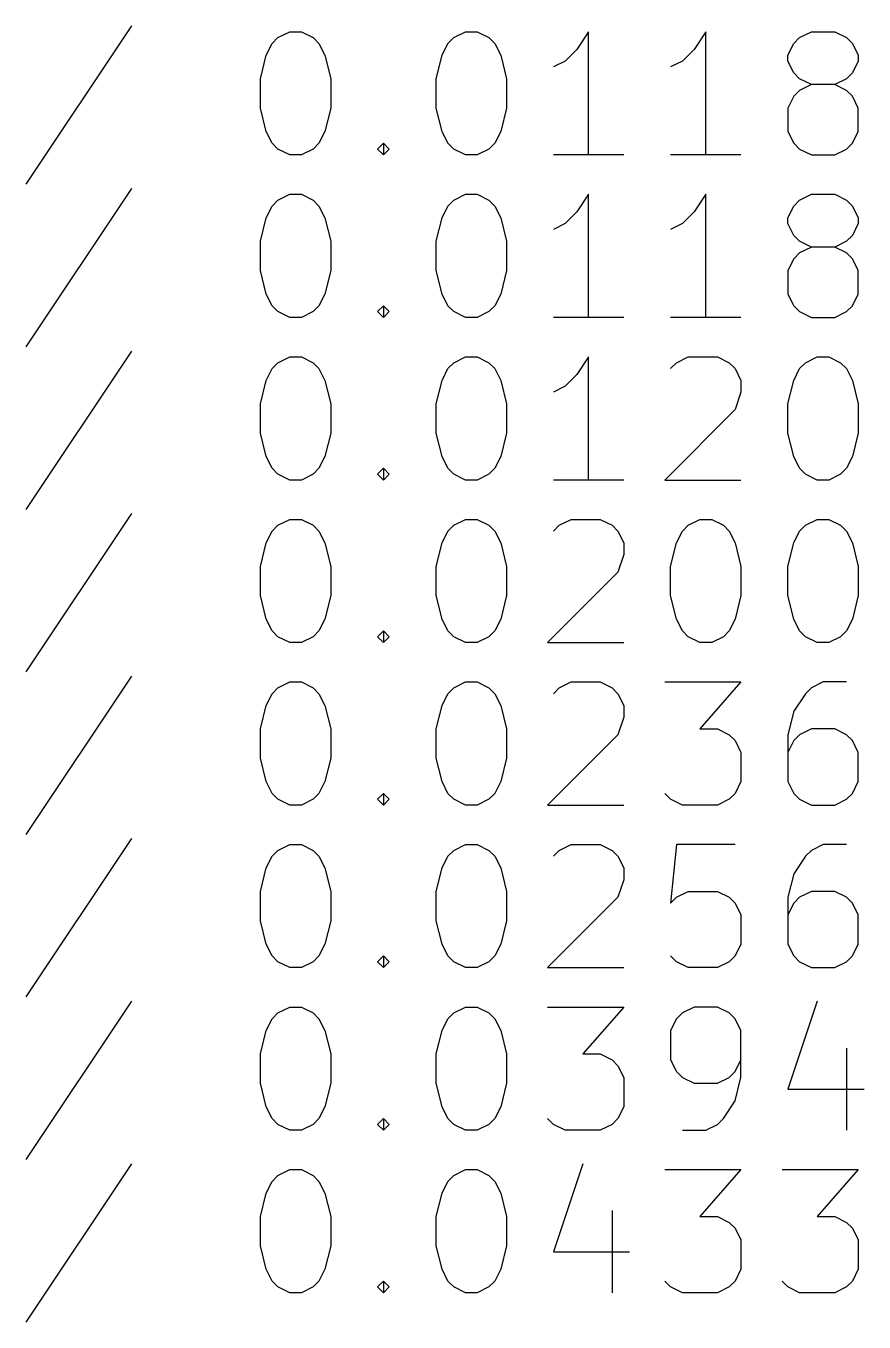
# Model space of a CAD drawing. Extents: x -30.2 to 35.4, y -56.2 to 29.
# Drawn here: x -11.35 to 2.27, y -55.87 to -34.82 of the extents above; entities that cross this region are included whole.
import ezdxf

# ---------------------------------------------------------------- set-up
doc = ezdxf.new("R2010")
doc.units = 0
doc.layers.add('BLACK', color=7, linetype='CONTINUOUS')

msp = doc.modelspace()

# ---------------------------------------------------------------- linework, layer by layer
at = {"layer": 'BLACK', "linetype": 'CONTINUOUS'}
for p, q in [((-9.63509, -34.8196), (-11.3494, -37.391)), ((-7.25413, -35.0101), (-7.06366, -34.9148)), ((-7.06366, -34.9148), (-6.87318, -34.9148)), ((-6.87318, -34.9148), (-6.6827, -35.0101)), ((-4.39699, -35.0101), (-4.20651, -34.9148)), ((-4.20651, -34.9148), (-4.01604, -34.9148)), ((-4.01604, -34.9148), (-3.82556, -35.0101)), ((-2.20652, -34.9148), (-2.39699, -35.2006)), ((-2.20652, -36.9148), (-2.20652, -34.9148)), ((-0.30175, -34.9148), (-0.49223, -35.2006)), ((-0.30175, -36.9148), (-0.30175, -34.9148)), ((1.22206, -35.0101), (1.41253, -34.9148)), ((1.41253, -34.9148), (1.79348, -34.9148)), ((1.79348, -34.9148), (1.98396, -35.0101)), ((-7.44461, -35.2958), (-7.34937, -35.1053)), ((-7.34937, -35.1053), (-7.25413, -35.0101)), ((-6.6827, -35.0101), (-6.58747, -35.1053)), ((-6.58747, -35.1053), (-6.49223, -35.2958)), ((-4.58747, -35.2958), (-4.49223, -35.1053)), ((-4.49223, -35.1053), (-4.39699, -35.0101)), ((-3.82556, -35.0101), (-3.73032, -35.1053)), ((-3.73032, -35.1053), (-3.63509, -35.2958)), ((1.03158, -35.2958), (1.12682, -35.1053)), ((1.12682, -35.1053), (1.22206, -35.0101)), ((1.98396, -35.0101), (2.0792, -35.1053)), ((2.0792, -35.1053), (2.17444, -35.2958)), ((-7.53985, -35.6767), (-7.44461, -35.2958)), ((-6.49223, -35.2958), (-6.39699, -35.6767)), ((-4.6827, -35.6767), (-4.58747, -35.2958)), ((-3.63509, -35.2958), (-3.53985, -35.6767)), ((-2.39699, -35.2006), (-2.58747, -35.391)), ((-0.49223, -35.2006), (-0.68271, -35.391)), ((1.03158, -35.391), (1.03158, -35.2958)), ((2.17444, -35.2958), (2.17444, -35.391)), ((-2.58747, -35.391), (-2.77794, -35.4863)), ((-0.68271, -35.391), (-0.87318, -35.4863)), ((1.12682, -35.5815), (1.03158, -35.391)), ((2.17444, -35.391), (2.0792, -35.5815)), ((-7.53985, -36.1529), (-7.53985, -35.6767)), ((-6.39699, -35.6767), (-6.39699, -36.1529)), ((-4.6827, -36.1529), (-4.6827, -35.6767)), ((-3.53985, -35.6767), (-3.53985, -36.1529)), ((1.22206, -35.6767), (1.12682, -35.5815)), ((1.41253, -35.772), (1.22206, -35.6767)), ((1.41253, -35.772), (1.22206, -35.8672)), ((1.79348, -35.772), (1.41253, -35.772)), ((1.98396, -35.6767), (1.79348, -35.772)), ((1.98396, -35.8672), (1.79348, -35.772)), ((2.0792, -35.5815), (1.98396, -35.6767)), ((1.12682, -35.9625), (1.03158, -36.1529)), ((1.22206, -35.8672), (1.12682, -35.9625)), ((2.0792, -35.9625), (1.98396, -35.8672)), ((2.17444, -36.1529), (2.0792, -35.9625)), ((-7.44461, -36.5339), (-7.53985, -36.1529)), ((-6.39699, -36.1529), (-6.49223, -36.5339)), ((-4.58747, -36.5339), (-4.6827, -36.1529)), ((-3.53985, -36.1529), (-3.63509, -36.5339)), ((1.03158, -36.1529), (1.03158, -36.5339)), ((2.17444, -36.5339), (2.17444, -36.1529)), ((-7.34937, -36.7244), (-7.44461, -36.5339)), ((-6.49223, -36.5339), (-6.58747, -36.7244)), ((-4.49223, -36.7244), (-4.58747, -36.5339)), ((-3.63509, -36.5339), (-3.73032, -36.7244)), ((1.03158, -36.5339), (1.12682, -36.7244)), ((2.0792, -36.7244), (2.17444, -36.5339)), ((-7.25413, -36.8196), (-7.34937, -36.7244)), ((-7.06366, -36.9148), (-7.25413, -36.8196)), ((-6.6827, -36.8196), (-6.87318, -36.9148)), ((-6.58747, -36.7244), (-6.6827, -36.8196)), ((-5.63509, -36.8196), (-5.53985, -36.7244)), ((-5.53985, -36.9148), (-5.63509, -36.8196)), ((-5.53985, -36.7244), (-5.44461, -36.8196)), ((-5.53985, -36.7244), (-5.53985, -36.9148)), ((-5.44461, -36.8196), (-5.53985, -36.9148)), ((-4.39699, -36.8196), (-4.49223, -36.7244)), ((-4.20651, -36.9148), (-4.39699, -36.8196)), ((-3.82556, -36.8196), (-4.01604, -36.9148)), ((-3.73032, -36.7244), (-3.82556, -36.8196)), ((1.12682, -36.7244), (1.22206, -36.8196)), ((1.22206, -36.8196), (1.41253, -36.9148)), ((1.79348, -36.9148), (1.98396, -36.8196)), ((1.98396, -36.8196), (2.0792, -36.7244)), ((-6.87318, -36.9148), (-7.06366, -36.9148)), ((-4.01604, -36.9148), (-4.20651, -36.9148)), ((-1.63509, -36.9148), (-2.77794, -36.9148)), ((0.26967, -36.9148), (-0.87318, -36.9148)), ((1.41253, -36.9148), (1.79348, -36.9148)), ((-9.63509, -37.4596), (-11.3494, -40.031)), ((-7.34937, -37.7453), (-7.25413, -37.6501)), ((-7.25413, -37.6501), (-7.06366, -37.5548)), ((-7.06366, -37.5548), (-6.87318, -37.5548)), ((-6.87318, -37.5548), (-6.6827, -37.6501)), ((-6.6827, -37.6501), (-6.58747, -37.7453)), ((-4.49223, -37.7453), (-4.39699, -37.6501)), ((-4.39699, -37.6501), (-4.20651, -37.5548)), ((-4.20651, -37.5548), (-4.01604, -37.5548)), ((-4.01604, -37.5548), (-3.82556, -37.6501)), ((-3.82556, -37.6501), (-3.73032, -37.7453)), ((-2.20652, -37.5548), (-2.39699, -37.8406)), ((-2.20652, -39.5548), (-2.20652, -37.5548)), ((-0.30175, -37.5548), (-0.49223, -37.8406)), ((-0.30175, -39.5548), (-0.30175, -37.5548)), ((1.12682, -37.7453), (1.22206, -37.6501)), ((1.22206, -37.6501), (1.41253, -37.5548)), ((1.41253, -37.5548), (1.79348, -37.5548)), ((1.79348, -37.5548), (1.98396, -37.6501)), ((1.98396, -37.6501), (2.0792, -37.7453)), ((-7.44461, -37.9358), (-7.34937, -37.7453)), ((-6.58747, -37.7453), (-6.49223, -37.9358)), ((-4.58747, -37.9358), (-4.49223, -37.7453)), ((-3.73032, -37.7453), (-3.63509, -37.9358)), ((-2.39699, -37.8406), (-2.58747, -38.031)), ((-0.49223, -37.8406), (-0.68271, -38.031)), ((1.03158, -37.9358), (1.12682, -37.7453)), ((2.0792, -37.7453), (2.17444, -37.9358)), ((-7.53985, -38.3167), (-7.44461, -37.9358)), ((-6.49223, -37.9358), (-6.39699, -38.3167)), ((-4.6827, -38.3167), (-4.58747, -37.9358)), ((-3.63509, -37.9358), (-3.53985, -38.3167)), ((-2.58747, -38.031), (-2.77794, -38.1263)), ((-0.68271, -38.031), (-0.87318, -38.1263)), ((1.03158, -38.031), (1.03158, -37.9358)), ((1.12682, -38.2215), (1.03158, -38.031)), ((2.17444, -38.031), (2.0792, -38.2215)), ((2.17444, -37.9358), (2.17444, -38.031)), ((1.22206, -38.3167), (1.12682, -38.2215)), ((2.0792, -38.2215), (1.98396, -38.3167)), ((-7.53985, -38.7929), (-7.53985, -38.3167)), ((-6.39699, -38.3167), (-6.39699, -38.7929)), ((-4.6827, -38.7929), (-4.6827, -38.3167)), ((-3.53985, -38.3167), (-3.53985, -38.7929)), ((1.22206, -38.5072), (1.12682, -38.6025)), ((1.41253, -38.412), (1.22206, -38.3167)), ((1.41253, -38.412), (1.22206, -38.5072)), ((1.79348, -38.412), (1.41253, -38.412)), ((1.98396, -38.3167), (1.79348, -38.412)), ((1.98396, -38.5072), (1.79348, -38.412)), ((2.0792, -38.6025), (1.98396, -38.5072)), ((1.12682, -38.6025), (1.03158, -38.7929)), ((2.17444, -38.7929), (2.0792, -38.6025)), ((-7.44461, -39.1739), (-7.53985, -38.7929)), ((-6.39699, -38.7929), (-6.49223, -39.1739)), ((-4.58747, -39.1739), (-4.6827, -38.7929)), ((-3.53985, -38.7929), (-3.63509, -39.1739)), ((1.03158, -38.7929), (1.03158, -39.1739)), ((2.17444, -39.1739), (2.17444, -38.7929)), ((-7.34937, -39.3644), (-7.44461, -39.1739)), ((-7.25413, -39.4596), (-7.34937, -39.3644)), ((-6.58747, -39.3644), (-6.6827, -39.4596)), ((-6.49223, -39.1739), (-6.58747, -39.3644)), ((-5.63509, -39.4596), (-5.53985, -39.3644)), ((-5.53985, -39.3644), (-5.44461, -39.4596)), ((-5.53985, -39.3644), (-5.53985, -39.5548)), ((-4.49223, -39.3644), (-4.58747, -39.1739)), ((-4.39699, -39.4596), (-4.49223, -39.3644)), ((-3.73032, -39.3644), (-3.82556, -39.4596)), ((-3.63509, -39.1739), (-3.73032, -39.3644)), ((1.03158, -39.1739), (1.12682, -39.3644)), ((1.12682, -39.3644), (1.22206, -39.4596)), ((1.98396, -39.4596), (2.0792, -39.3644)), ((2.0792, -39.3644), (2.17444, -39.1739)), ((-7.06366, -39.5548), (-7.25413, -39.4596)), ((-6.87318, -39.5548), (-7.06366, -39.5548)), ((-6.6827, -39.4596), (-6.87318, -39.5548)), ((-5.53985, -39.5548), (-5.63509, -39.4596)), ((-5.44461, -39.4596), (-5.53985, -39.5548)), ((-4.20651, -39.5548), (-4.39699, -39.4596)), ((-4.01604, -39.5548), (-4.20651, -39.5548)), ((-3.82556, -39.4596), (-4.01604, -39.5548)), ((-1.63509, -39.5548), (-2.77794, -39.5548)), ((0.26967, -39.5548), (-0.87318, -39.5548)), ((1.22206, -39.4596), (1.41253, -39.5548)), ((1.41253, -39.5548), (1.79348, -39.5548)), ((1.79348, -39.5548), (1.98396, -39.4596)), ((-9.63509, -40.0996), (-11.3494, -42.671)), ((-7.25413, -40.2901), (-7.06366, -40.1948)), ((-7.06366, -40.1948), (-6.87318, -40.1948)), ((-6.87318, -40.1948), (-6.6827, -40.2901)), ((-4.39699, -40.2901), (-4.20651, -40.1948)), ((-4.20651, -40.1948), (-4.01604, -40.1948)), ((-4.01604, -40.1948), (-3.82556, -40.2901)), ((-2.20652, -40.1948), (-2.39699, -40.4806)), ((-2.20652, -42.1948), (-2.20652, -40.1948)), ((-0.77794, -40.2901), (-0.58747, -40.1948)), ((-0.58747, -40.1948), (-0.11128, -40.1948)), ((-0.11128, -40.1948), (0.0792, -40.2901)), ((1.31729, -40.2901), (1.50777, -40.1948)), ((1.50777, -40.1948), (1.69825, -40.1948)), ((1.69825, -40.1948), (1.88872, -40.2901)), ((-7.44461, -40.5758), (-7.34937, -40.3853)), ((-7.34937, -40.3853), (-7.25413, -40.2901)), ((-6.6827, -40.2901), (-6.58747, -40.3853)), ((-6.58747, -40.3853), (-6.49223, -40.5758)), ((-4.58747, -40.5758), (-4.49223, -40.3853)), ((-4.49223, -40.3853), (-4.39699, -40.2901)), ((-3.82556, -40.2901), (-3.73032, -40.3853)), ((-3.73032, -40.3853), (-3.63509, -40.5758)), ((-0.87318, -40.3853), (-0.77794, -40.2901)), ((0.0792, -40.2901), (0.17444, -40.3853)), ((0.17444, -40.3853), (0.26967, -40.5758)), ((1.12682, -40.5758), (1.22206, -40.3853)), ((1.22206, -40.3853), (1.31729, -40.2901)), ((1.88872, -40.2901), (1.98396, -40.3853)), ((1.98396, -40.3853), (2.0792, -40.5758)), ((-7.53985, -40.9567), (-7.44461, -40.5758)), ((-6.49223, -40.5758), (-6.39699, -40.9567)), ((-4.6827, -40.9567), (-4.58747, -40.5758)), ((-3.63509, -40.5758), (-3.53985, -40.9567)), ((-2.39699, -40.4806), (-2.58747, -40.671)), ((0.26967, -40.5758), (0.26967, -40.7663)), ((1.03158, -40.9567), (1.12682, -40.5758)), ((2.0792, -40.5758), (2.17444, -40.9567)), ((-2.58747, -40.671), (-2.77794, -40.7663)), ((0.26967, -40.7663), (0.17444, -41.052)), ((-7.53985, -41.4329), (-7.53985, -40.9567)), ((-6.39699, -40.9567), (-6.39699, -41.4329)), ((-4.6827, -41.4329), (-4.6827, -40.9567)), ((-3.53985, -40.9567), (-3.53985, -41.4329)), ((1.03158, -41.4329), (1.03158, -40.9567)), ((2.17444, -40.9567), (2.17444, -41.4329)), ((0.17444, -41.052), (-0.96842, -42.1948)), ((-7.44461, -41.8139), (-7.53985, -41.4329)), ((-6.39699, -41.4329), (-6.49223, -41.8139)), ((-4.58747, -41.8139), (-4.6827, -41.4329)), ((-3.53985, -41.4329), (-3.63509, -41.8139)), ((1.12682, -41.8139), (1.03158, -41.4329)), ((2.17444, -41.4329), (2.0792, -41.8139)), ((-7.34937, -42.0044), (-7.44461, -41.8139)), ((-6.49223, -41.8139), (-6.58747, -42.0044)), ((-4.49223, -42.0044), (-4.58747, -41.8139)), ((-3.63509, -41.8139), (-3.73032, -42.0044)), ((1.22206, -42.0044), (1.12682, -41.8139)), ((2.0792, -41.8139), (1.98396, -42.0044)), ((-7.25413, -42.0996), (-7.34937, -42.0044)), ((-7.06366, -42.1948), (-7.25413, -42.0996)), ((-6.6827, -42.0996), (-6.87318, -42.1948)), ((-6.58747, -42.0044), (-6.6827, -42.0996)), ((-5.63509, -42.0996), (-5.53985, -42.0044)), ((-5.53985, -42.1948), (-5.63509, -42.0996)), ((-5.53985, -42.0044), (-5.44461, -42.0996)), ((-5.53985, -42.0044), (-5.53985, -42.1948)), ((-5.44461, -42.0996), (-5.53985, -42.1948)), ((-4.39699, -42.0996), (-4.49223, -42.0044)), ((-4.20651, -42.1948), (-4.39699, -42.0996)), ((-3.82556, -42.0996), (-4.01604, -42.1948)), ((-3.73032, -42.0044), (-3.82556, -42.0996)), ((1.31729, -42.0996), (1.22206, -42.0044)), ((1.50777, -42.1948), (1.31729, -42.0996)), ((1.88872, -42.0996), (1.69825, -42.1948)), ((1.98396, -42.0044), (1.88872, -42.0996)), ((-6.87318, -42.1948), (-7.06366, -42.1948)), ((-4.01604, -42.1948), (-4.20651, -42.1948)), ((-1.63509, -42.1948), (-2.77794, -42.1948)), ((-0.96842, -42.1948), (0.26967, -42.1948)), ((1.69825, -42.1948), (1.50777, -42.1948)), ((-9.63509, -42.7396), (-11.3494, -45.311)), ((-7.34937, -43.0253), (-7.25413, -42.9301)), ((-7.25413, -42.9301), (-7.06366, -42.8348)), ((-7.06366, -42.8348), (-6.87318, -42.8348)), ((-6.87318, -42.8348), (-6.6827, -42.9301)), ((-6.6827, -42.9301), (-6.58747, -43.0253)), ((-4.49223, -43.0253), (-4.39699, -42.9301)), ((-4.39699, -42.9301), (-4.20651, -42.8348)), ((-4.20651, -42.8348), (-4.01604, -42.8348)), ((-4.01604, -42.8348), (-3.82556, -42.9301)), ((-3.82556, -42.9301), (-3.73032, -43.0253)), ((-2.77794, -43.0253), (-2.6827, -42.9301)), ((-2.6827, -42.9301), (-2.49223, -42.8348)), ((-2.49223, -42.8348), (-2.01604, -42.8348)), ((-2.01604, -42.8348), (-1.82556, -42.9301)), ((-1.82556, -42.9301), (-1.73032, -43.0253)), ((-0.68271, -43.0253), (-0.58747, -42.9301)), ((-0.58747, -42.9301), (-0.39699, -42.8348)), ((-0.39699, -42.8348), (-0.20651, -42.8348)), ((-0.20651, -42.8348), (-0.01604, -42.9301)), ((-0.01604, -42.9301), (0.0792, -43.0253)), ((1.22206, -43.0253), (1.31729, -42.9301)), ((1.31729, -42.9301), (1.50777, -42.8348)), ((1.50777, -42.8348), (1.69825, -42.8348)), ((1.69825, -42.8348), (1.88872, -42.9301)), ((1.88872, -42.9301), (1.98396, -43.0253)), ((-7.44461, -43.2158), (-7.34937, -43.0253)), ((-6.58747, -43.0253), (-6.49223, -43.2158)), ((-4.58747, -43.2158), (-4.49223, -43.0253)), ((-3.73032, -43.0253), (-3.63509, -43.2158)), ((-1.73032, -43.0253), (-1.63509, -43.2158)), ((-0.77794, -43.2158), (-0.68271, -43.0253)), ((0.0792, -43.0253), (0.17444, -43.2158)), ((1.12682, -43.2158), (1.22206, -43.0253)), ((1.98396, -43.0253), (2.0792, -43.2158)), ((-7.53985, -43.5967), (-7.44461, -43.2158)), ((-6.49223, -43.2158), (-6.39699, -43.5967)), ((-4.6827, -43.5967), (-4.58747, -43.2158)), ((-3.63509, -43.2158), (-3.53985, -43.5967)), ((-1.63509, -43.2158), (-1.63509, -43.4063)), ((-0.87318, -43.5967), (-0.77794, -43.2158)), ((0.17444, -43.2158), (0.26967, -43.5967)), ((1.03158, -43.5967), (1.12682, -43.2158)), ((2.0792, -43.2158), (2.17444, -43.5967)), ((-1.63509, -43.4063), (-1.73032, -43.692)), ((-7.53985, -44.0729), (-7.53985, -43.5967)), ((-6.39699, -43.5967), (-6.39699, -44.0729)), ((-4.6827, -44.0729), (-4.6827, -43.5967)), ((-3.53985, -43.5967), (-3.53985, -44.0729)), ((-1.73032, -43.692), (-2.87318, -44.8348)), ((-0.87318, -44.0729), (-0.87318, -43.5967)), ((0.26967, -43.5967), (0.26967, -44.0729)), ((1.03158, -44.0729), (1.03158, -43.5967)), ((2.17444, -43.5967), (2.17444, -44.0729)), ((-7.44461, -44.4539), (-7.53985, -44.0729)), ((-6.39699, -44.0729), (-6.49223, -44.4539)), ((-4.58747, -44.4539), (-4.6827, -44.0729)), ((-3.53985, -44.0729), (-3.63509, -44.4539)), ((-0.77794, -44.4539), (-0.87318, -44.0729)), ((0.26967, -44.0729), (0.17444, -44.4539)), ((1.12682, -44.4539), (1.03158, -44.0729)), ((2.17444, -44.0729), (2.0792, -44.4539)), ((-7.34937, -44.6444), (-7.44461, -44.4539)), ((-6.49223, -44.4539), (-6.58747, -44.6444)), ((-4.49223, -44.6444), (-4.58747, -44.4539)), ((-3.63509, -44.4539), (-3.73032, -44.6444)), ((-0.68271, -44.6444), (-0.77794, -44.4539)), ((0.17444, -44.4539), (0.0792, -44.6444)), ((1.22206, -44.6444), (1.12682, -44.4539)), ((2.0792, -44.4539), (1.98396, -44.6444)), ((-7.25413, -44.7396), (-7.34937, -44.6444)), ((-7.06366, -44.8348), (-7.25413, -44.7396)), ((-6.87318, -44.8348), (-7.06366, -44.8348)), ((-6.6827, -44.7396), (-6.87318, -44.8348)), ((-6.58747, -44.6444), (-6.6827, -44.7396)), ((-5.63509, -44.7396), (-5.53985, -44.6444)), ((-5.53985, -44.8348), (-5.63509, -44.7396)), ((-5.53985, -44.6444), (-5.44461, -44.7396)), ((-5.53985, -44.6444), (-5.53985, -44.8348)), ((-5.44461, -44.7396), (-5.53985, -44.8348)), ((-4.39699, -44.7396), (-4.49223, -44.6444)), ((-4.20651, -44.8348), (-4.39699, -44.7396)), ((-4.01604, -44.8348), (-4.20651, -44.8348)), ((-3.82556, -44.7396), (-4.01604, -44.8348)), ((-3.73032, -44.6444), (-3.82556, -44.7396)), ((-2.87318, -44.8348), (-1.63509, -44.8348)), ((-0.58747, -44.7396), (-0.68271, -44.6444)), ((-0.39699, -44.8348), (-0.58747, -44.7396)), ((-0.20651, -44.8348), (-0.39699, -44.8348)), ((-0.01604, -44.7396), (-0.20651, -44.8348)), ((0.0792, -44.6444), (-0.01604, -44.7396)), ((1.31729, -44.7396), (1.22206, -44.6444)), ((1.50777, -44.8348), (1.31729, -44.7396)), ((1.69825, -44.8348), (1.50777, -44.8348)), ((1.88872, -44.7396), (1.69825, -44.8348)), ((1.98396, -44.6444), (1.88872, -44.7396)), ((-9.63509, -45.3796), (-11.3494, -47.951)), ((-7.44461, -45.8558), (-7.34937, -45.6653)), ((-7.34937, -45.6653), (-7.25413, -45.5701)), ((-7.25413, -45.5701), (-7.06366, -45.4748)), ((-7.06366, -45.4748), (-6.87318, -45.4748)), ((-6.87318, -45.4748), (-6.6827, -45.5701)), ((-6.6827, -45.5701), (-6.58747, -45.6653)), ((-6.58747, -45.6653), (-6.49223, -45.8558)), ((-4.58747, -45.8558), (-4.49223, -45.6653)), ((-4.49223, -45.6653), (-4.39699, -45.5701)), ((-4.39699, -45.5701), (-4.20651, -45.4748)), ((-4.20651, -45.4748), (-4.01604, -45.4748)), ((-4.01604, -45.4748), (-3.82556, -45.5701)), ((-3.82556, -45.5701), (-3.73032, -45.6653)), ((-3.73032, -45.6653), (-3.63509, -45.8558)), ((-2.77794, -45.6653), (-2.6827, -45.5701)), ((-2.6827, -45.5701), (-2.49223, -45.4748)), ((-2.49223, -45.4748), (-2.01604, -45.4748)), ((-2.01604, -45.4748), (-1.82556, -45.5701)), ((-1.82556, -45.5701), (-1.73032, -45.6653)), ((-1.73032, -45.6653), (-1.63509, -45.8558)), ((-0.96842, -45.4748), (0.26967, -45.4748)), ((0.26967, -45.4748), (-0.39699, -46.2367)), ((1.31729, -45.6653), (1.12682, -45.951)), ((1.41253, -45.5701), (1.31729, -45.6653)), ((1.60301, -45.4748), (1.41253, -45.5701)), ((1.98396, -45.4748), (1.60301, -45.4748)), ((-7.53985, -46.2367), (-7.44461, -45.8558)), ((-6.49223, -45.8558), (-6.39699, -46.2367)), ((-4.6827, -46.2367), (-4.58747, -45.8558)), ((-3.63509, -45.8558), (-3.53985, -46.2367)), ((-1.63509, -45.8558), (-1.63509, -46.0463)), ((-1.63509, -46.0463), (-1.73032, -46.332)), ((1.12682, -45.951), (1.03158, -46.332)), ((-7.53985, -46.7129), (-7.53985, -46.2367)), ((-6.39699, -46.2367), (-6.39699, -46.7129)), ((-4.6827, -46.7129), (-4.6827, -46.2367)), ((-3.53985, -46.2367), (-3.53985, -46.7129)), ((-0.39699, -46.2367), (-0.11128, -46.2367)), ((-0.11128, -46.2367), (0.0792, -46.332)), ((1.41253, -46.2367), (1.22206, -46.332)), ((1.79348, -46.2367), (1.41253, -46.2367)), ((1.98396, -46.332), (1.79348, -46.2367)), ((-1.73032, -46.332), (-2.87318, -47.4748)), ((0.0792, -46.332), (0.17444, -46.4272)), ((0.17444, -46.4272), (0.26967, -46.6177)), ((1.03158, -46.332), (1.03158, -47.0939)), ((1.12682, -46.4272), (1.03158, -46.6177)), ((1.22206, -46.332), (1.12682, -46.4272)), ((2.0792, -46.4272), (1.98396, -46.332)), ((2.17444, -46.6177), (2.0792, -46.4272)), ((-7.44461, -47.0939), (-7.53985, -46.7129)), ((-6.39699, -46.7129), (-6.49223, -47.0939)), ((-4.58747, -47.0939), (-4.6827, -46.7129)), ((-3.53985, -46.7129), (-3.63509, -47.0939)), ((0.26967, -46.6177), (0.26967, -47.0939)), ((2.17444, -47.0939), (2.17444, -46.6177)), ((-7.34937, -47.2844), (-7.44461, -47.0939)), ((-6.49223, -47.0939), (-6.58747, -47.2844)), ((-4.49223, -47.2844), (-4.58747, -47.0939)), ((-3.63509, -47.0939), (-3.73032, -47.2844)), ((0.26967, -47.0939), (0.17444, -47.2844)), ((1.03158, -47.0939), (1.12682, -47.2844)), ((2.0792, -47.2844), (2.17444, -47.0939)), ((-7.25413, -47.3796), (-7.34937, -47.2844)), ((-6.58747, -47.2844), (-6.6827, -47.3796)), ((-5.63509, -47.3796), (-5.53985, -47.2844)), ((-5.53985, -47.2844), (-5.44461, -47.3796)), ((-5.53985, -47.2844), (-5.53985, -47.4748)), ((-4.39699, -47.3796), (-4.49223, -47.2844)), ((-3.73032, -47.2844), (-3.82556, -47.3796)), ((-0.87318, -47.3796), (-0.96842, -47.2844)), ((0.17444, -47.2844), (0.0792, -47.3796)), ((1.12682, -47.2844), (1.22206, -47.3796)), ((1.98396, -47.3796), (2.0792, -47.2844)), ((-7.06366, -47.4748), (-7.25413, -47.3796)), ((-6.87318, -47.4748), (-7.06366, -47.4748)), ((-6.6827, -47.3796), (-6.87318, -47.4748)), ((-5.53985, -47.4748), (-5.63509, -47.3796)), ((-5.44461, -47.3796), (-5.53985, -47.4748)), ((-4.20651, -47.4748), (-4.39699, -47.3796)), ((-4.01604, -47.4748), (-4.20651, -47.4748)), ((-3.82556, -47.3796), (-4.01604, -47.4748)), ((-2.87318, -47.4748), (-1.63509, -47.4748)), ((-0.68271, -47.4748), (-0.87318, -47.3796)), ((-0.11128, -47.4748), (-0.68271, -47.4748)), ((0.0792, -47.3796), (-0.11128, -47.4748)), ((1.22206, -47.3796), (1.41253, -47.4748)), ((1.41253, -47.4748), (1.79348, -47.4748)), ((1.79348, -47.4748), (1.98396, -47.3796)), ((-9.63509, -48.0196), (-11.3494, -50.591)), ((-7.25413, -48.2101), (-7.06366, -48.1148)), ((-7.06366, -48.1148), (-6.87318, -48.1148)), ((-6.87318, -48.1148), (-6.6827, -48.2101)), ((-4.39699, -48.2101), (-4.20651, -48.1148)), ((-4.20651, -48.1148), (-4.01604, -48.1148)), ((-4.01604, -48.1148), (-3.82556, -48.2101)), ((-2.6827, -48.2101), (-2.49223, -48.1148)), ((-2.49223, -48.1148), (-2.01604, -48.1148)), ((-2.01604, -48.1148), (-1.82556, -48.2101)), ((-0.77794, -48.1148), (-0.87318, -49.0672)), ((0.17444, -48.1148), (-0.77794, -48.1148)), ((1.60301, -48.1148), (1.41253, -48.2101)), ((1.98396, -48.1148), (1.60301, -48.1148)), ((-7.44461, -48.4958), (-7.34937, -48.3053)), ((-7.34937, -48.3053), (-7.25413, -48.2101)), ((-6.6827, -48.2101), (-6.58747, -48.3053)), ((-6.58747, -48.3053), (-6.49223, -48.4958)), ((-4.58747, -48.4958), (-4.49223, -48.3053)), ((-4.49223, -48.3053), (-4.39699, -48.2101)), ((-3.82556, -48.2101), (-3.73032, -48.3053)), ((-3.73032, -48.3053), (-3.63509, -48.4958)), ((-2.77794, -48.3053), (-2.6827, -48.2101)), ((-1.82556, -48.2101), (-1.73032, -48.3053)), ((-1.73032, -48.3053), (-1.63509, -48.4958)), ((1.31729, -48.3053), (1.12682, -48.591)), ((1.41253, -48.2101), (1.31729, -48.3053)), ((-7.53985, -48.8767), (-7.44461, -48.4958)), ((-6.49223, -48.4958), (-6.39699, -48.8767)), ((-4.6827, -48.8767), (-4.58747, -48.4958)), ((-3.63509, -48.4958), (-3.53985, -48.8767)), ((-1.63509, -48.4958), (-1.63509, -48.6863)), ((1.12682, -48.591), (1.03158, -48.972)), ((-1.63509, -48.6863), (-1.73032, -48.972)), ((-7.53985, -49.3529), (-7.53985, -48.8767)), ((-6.39699, -48.8767), (-6.39699, -49.3529)), ((-4.6827, -49.3529), (-4.6827, -48.8767)), ((-3.53985, -48.8767), (-3.53985, -49.3529)), ((-1.73032, -48.972), (-2.87318, -50.1148)), ((-0.87318, -49.0672), (-0.77794, -48.972)), ((-0.77794, -48.972), (-0.58747, -48.8767)), ((-0.58747, -48.8767), (-0.11128, -48.8767)), ((-0.11128, -48.8767), (0.0792, -48.972)), ((0.0792, -48.972), (0.17444, -49.0672)), ((1.03158, -48.972), (1.03158, -49.7339)), ((1.22206, -48.972), (1.12682, -49.0672)), ((1.41253, -48.8767), (1.22206, -48.972)), ((1.79348, -48.8767), (1.41253, -48.8767)), ((1.98396, -48.972), (1.79348, -48.8767)), ((2.0792, -49.0672), (1.98396, -48.972)), ((0.17444, -49.0672), (0.26967, -49.2577)), ((0.26967, -49.2577), (0.26967, -49.7339)), ((1.12682, -49.0672), (1.03158, -49.2577)), ((2.17444, -49.2577), (2.0792, -49.0672)), ((2.17444, -49.7339), (2.17444, -49.2577)), ((-7.44461, -49.7339), (-7.53985, -49.3529)), ((-6.39699, -49.3529), (-6.49223, -49.7339)), ((-4.58747, -49.7339), (-4.6827, -49.3529)), ((-3.53985, -49.3529), (-3.63509, -49.7339)), ((-7.34937, -49.9244), (-7.44461, -49.7339)), ((-6.49223, -49.7339), (-6.58747, -49.9244)), ((-4.49223, -49.9244), (-4.58747, -49.7339)), ((-3.63509, -49.7339), (-3.73032, -49.9244)), ((0.26967, -49.7339), (0.17444, -49.9244)), ((1.03158, -49.7339), (1.12682, -49.9244)), ((2.0792, -49.9244), (2.17444, -49.7339)), ((-7.25413, -50.0196), (-7.34937, -49.9244)), ((-7.06366, -50.1148), (-7.25413, -50.0196)), ((-6.6827, -50.0196), (-6.87318, -50.1148)), ((-6.58747, -49.9244), (-6.6827, -50.0196)), ((-5.63509, -50.0196), (-5.53985, -49.9244)), ((-5.53985, -50.1148), (-5.63509, -50.0196)), ((-5.53985, -49.9244), (-5.44461, -50.0196)), ((-5.53985, -49.9244), (-5.53985, -50.1148)), ((-5.44461, -50.0196), (-5.53985, -50.1148)), ((-4.39699, -50.0196), (-4.49223, -49.9244)), ((-4.20651, -50.1148), (-4.39699, -50.0196)), ((-3.82556, -50.0196), (-4.01604, -50.1148)), ((-3.73032, -49.9244), (-3.82556, -50.0196)), ((-0.77794, -50.0196), (-0.87318, -49.9244)), ((-0.58747, -50.1148), (-0.77794, -50.0196)), ((0.0792, -50.0196), (-0.11128, -50.1148)), ((0.17444, -49.9244), (0.0792, -50.0196)), ((1.12682, -49.9244), (1.22206, -50.0196)), ((1.22206, -50.0196), (1.41253, -50.1148)), ((1.79348, -50.1148), (1.98396, -50.0196)), ((1.98396, -50.0196), (2.0792, -49.9244)), ((-6.87318, -50.1148), (-7.06366, -50.1148)), ((-4.01604, -50.1148), (-4.20651, -50.1148)), ((-2.87318, -50.1148), (-1.63509, -50.1148)), ((-0.11128, -50.1148), (-0.58747, -50.1148)), ((1.41253, -50.1148), (1.79348, -50.1148)), ((-9.63509, -50.6596), (-11.3494, -53.231)), ((1.50777, -50.6596), (1.03158, -52.0882)), ((-7.34937, -50.9453), (-7.25413, -50.8501)), ((-7.25413, -50.8501), (-7.06366, -50.7548)), ((-7.06366, -50.7548), (-6.87318, -50.7548)), ((-6.87318, -50.7548), (-6.6827, -50.8501)), ((-6.6827, -50.8501), (-6.58747, -50.9453)), ((-4.49223, -50.9453), (-4.39699, -50.8501)), ((-4.39699, -50.8501), (-4.20651, -50.7548)), ((-4.20651, -50.7548), (-4.01604, -50.7548)), ((-4.01604, -50.7548), (-3.82556, -50.8501)), ((-3.82556, -50.8501), (-3.73032, -50.9453)), ((-2.87318, -50.7548), (-1.63509, -50.7548)), ((-1.63509, -50.7548), (-2.30175, -51.5167)), ((-0.68271, -50.8501), (-0.77794, -50.9453)), ((-0.49223, -50.7548), (-0.68271, -50.8501)), ((-0.11128, -50.7548), (-0.49223, -50.7548)), ((0.0792, -50.8501), (-0.11128, -50.7548)), ((0.17444, -50.9453), (0.0792, -50.8501)), ((-7.53985, -51.5167), (-7.44461, -51.1358)), ((-7.44461, -51.1358), (-7.34937, -50.9453)), ((-6.58747, -50.9453), (-6.49223, -51.1358)), ((-6.49223, -51.1358), (-6.39699, -51.5167)), ((-4.6827, -51.5167), (-4.58747, -51.1358)), ((-4.58747, -51.1358), (-4.49223, -50.9453)), ((-3.73032, -50.9453), (-3.63509, -51.1358)), ((-3.63509, -51.1358), (-3.53985, -51.5167)), ((-0.77794, -50.9453), (-0.87318, -51.1358)), ((-0.87318, -51.1358), (-0.87318, -51.612)), ((0.26967, -51.1358), (0.17444, -50.9453)), ((0.26967, -51.8977), (0.26967, -51.1358)), ((-7.53985, -51.9929), (-7.53985, -51.5167)), ((-6.39699, -51.5167), (-6.39699, -51.9929)), ((-4.6827, -51.9929), (-4.6827, -51.5167)), ((-3.53985, -51.5167), (-3.53985, -51.9929)), ((-2.30175, -51.5167), (-2.01604, -51.5167)), ((-2.01604, -51.5167), (-1.82556, -51.612)), ((1.98396, -51.4215), (1.98396, -52.7548)), ((-1.82556, -51.612), (-1.73032, -51.7072)), ((-1.73032, -51.7072), (-1.63509, -51.8977)), ((-0.87318, -51.612), (-0.77794, -51.8025)), ((0.17444, -51.8025), (0.26967, -51.612)), ((-7.44461, -52.3739), (-7.53985, -51.9929)), ((-6.39699, -51.9929), (-6.49223, -52.3739)), ((-4.58747, -52.3739), (-4.6827, -51.9929)), ((-3.53985, -51.9929), (-3.63509, -52.3739)), ((-1.63509, -51.8977), (-1.63509, -52.3739)), ((-0.77794, -51.8025), (-0.68271, -51.8977)), ((-0.68271, -51.8977), (-0.49223, -51.9929)), ((-0.49223, -51.9929), (-0.11128, -51.9929)), ((-0.11128, -51.9929), (0.0792, -51.8977)), ((0.0792, -51.8977), (0.17444, -51.8025)), ((0.17444, -52.2786), (0.26967, -51.8977)), ((1.03158, -52.0882), (2.26967, -52.0882)), ((-7.34937, -52.5644), (-7.44461, -52.3739)), ((-6.49223, -52.3739), (-6.58747, -52.5644)), ((-4.49223, -52.5644), (-4.58747, -52.3739)), ((-3.63509, -52.3739), (-3.73032, -52.5644)), ((-1.63509, -52.3739), (-1.73032, -52.5644)), ((-0.01604, -52.5644), (0.17444, -52.2786)), ((-7.25413, -52.6596), (-7.34937, -52.5644)), ((-6.58747, -52.5644), (-6.6827, -52.6596)), ((-5.63509, -52.6596), (-5.53985, -52.5644)), ((-5.53985, -52.5644), (-5.44461, -52.6596)), ((-5.53985, -52.5644), (-5.53985, -52.7548)), ((-4.39699, -52.6596), (-4.49223, -52.5644)), ((-3.73032, -52.5644), (-3.82556, -52.6596)), ((-2.77794, -52.6596), (-2.87318, -52.5644)), ((-1.73032, -52.5644), (-1.82556, -52.6596)), ((-0.11128, -52.6596), (-0.01604, -52.5644)), ((-7.06366, -52.7548), (-7.25413, -52.6596)), ((-6.87318, -52.7548), (-7.06366, -52.7548)), ((-6.6827, -52.6596), (-6.87318, -52.7548)), ((-5.53985, -52.7548), (-5.63509, -52.6596)), ((-5.44461, -52.6596), (-5.53985, -52.7548)), ((-4.20651, -52.7548), (-4.39699, -52.6596)), ((-4.01604, -52.7548), (-4.20651, -52.7548)), ((-3.82556, -52.6596), (-4.01604, -52.7548)), ((-2.58747, -52.7548), (-2.77794, -52.6596)), ((-2.01604, -52.7548), (-2.58747, -52.7548)), ((-1.82556, -52.6596), (-2.01604, -52.7548)), ((-0.68271, -52.7548), (-0.30175, -52.7548)), ((-0.30175, -52.7548), (-0.11128, -52.6596)), ((-9.63509, -53.2996), (-11.3494, -55.871)), ((-7.25413, -53.4901), (-7.06366, -53.3948)), ((-7.06366, -53.3948), (-6.87318, -53.3948)), ((-6.87318, -53.3948), (-6.6827, -53.4901)), ((-4.39699, -53.4901), (-4.20651, -53.3948)), ((-4.20651, -53.3948), (-4.01604, -53.3948)), ((-4.01604, -53.3948), (-3.82556, -53.4901)), ((-2.30175, -53.2996), (-2.77794, -54.7282)), ((-0.96842, -53.3948), (0.26967, -53.3948)), ((0.26967, -53.3948), (-0.39699, -54.1567)), ((0.93634, -53.3948), (2.17444, -53.3948)), ((2.17444, -53.3948), (1.50777, -54.1567)), ((-7.44461, -53.7758), (-7.34937, -53.5853)), ((-7.34937, -53.5853), (-7.25413, -53.4901)), ((-6.6827, -53.4901), (-6.58747, -53.5853)), ((-6.58747, -53.5853), (-6.49223, -53.7758)), ((-4.58747, -53.7758), (-4.49223, -53.5853)), ((-4.49223, -53.5853), (-4.39699, -53.4901)), ((-3.82556, -53.4901), (-3.73032, -53.5853)), ((-3.73032, -53.5853), (-3.63509, -53.7758)), ((-7.53985, -54.1567), (-7.44461, -53.7758)), ((-6.49223, -53.7758), (-6.39699, -54.1567)), ((-4.6827, -54.1567), (-4.58747, -53.7758)), ((-3.63509, -53.7758), (-3.53985, -54.1567)), ((-1.82556, -54.0615), (-1.82556, -55.3948)), ((-7.53985, -54.6329), (-7.53985, -54.1567)), ((-6.39699, -54.1567), (-6.39699, -54.6329)), ((-4.6827, -54.6329), (-4.6827, -54.1567)), ((-3.53985, -54.1567), (-3.53985, -54.6329)), ((-0.39699, -54.1567), (-0.11128, -54.1567)), ((-0.11128, -54.1567), (0.0792, -54.252)), ((0.0792, -54.252), (0.17444, -54.3472)), ((1.50777, -54.1567), (1.79348, -54.1567)), ((1.79348, -54.1567), (1.98396, -54.252)), ((1.98396, -54.252), (2.0792, -54.3472)), ((0.17444, -54.3472), (0.26967, -54.5377)), ((2.0792, -54.3472), (2.17444, -54.5377)), ((-7.44461, -55.0139), (-7.53985, -54.6329)), ((-6.39699, -54.6329), (-6.49223, -55.0139)), ((-4.58747, -55.0139), (-4.6827, -54.6329)), ((-3.53985, -54.6329), (-3.63509, -55.0139)), ((-2.77794, -54.7282), (-1.53985, -54.7282)), ((0.26967, -54.5377), (0.26967, -55.0139)), ((2.17444, -54.5377), (2.17444, -55.0139)), ((-7.34937, -55.2044), (-7.44461, -55.0139)), ((-6.49223, -55.0139), (-6.58747, -55.2044)), ((-4.49223, -55.2044), (-4.58747, -55.0139)), ((-3.63509, -55.0139), (-3.73032, -55.2044)), ((0.26967, -55.0139), (0.17444, -55.2044)), ((2.17444, -55.0139), (2.0792, -55.2044)), ((-7.25413, -55.2996), (-7.34937, -55.2044)), ((-7.06366, -55.3948), (-7.25413, -55.2996)), ((-6.6827, -55.2996), (-6.87318, -55.3948)), ((-6.58747, -55.2044), (-6.6827, -55.2996)), ((-5.63509, -55.2996), (-5.53985, -55.2044)), ((-5.53985, -55.3948), (-5.63509, -55.2996)), ((-5.53985, -55.2044), (-5.44461, -55.2996)), ((-5.53985, -55.2044), (-5.53985, -55.3948)), ((-5.44461, -55.2996), (-5.53985, -55.3948)), ((-4.39699, -55.2996), (-4.49223, -55.2044)), ((-4.20651, -55.3948), (-4.39699, -55.2996)), ((-3.82556, -55.2996), (-4.01604, -55.3948)), ((-3.73032, -55.2044), (-3.82556, -55.2996)), ((-0.87318, -55.2996), (-0.96842, -55.2044)), ((-0.68271, -55.3948), (-0.87318, -55.2996)), ((0.0792, -55.2996), (-0.11128, -55.3948)), ((0.17444, -55.2044), (0.0792, -55.2996)), ((1.03158, -55.2996), (0.93634, -55.2044)), ((1.22206, -55.3948), (1.03158, -55.2996)), ((1.98396, -55.2996), (1.79348, -55.3948)), ((2.0792, -55.2044), (1.98396, -55.2996)), ((-6.87318, -55.3948), (-7.06366, -55.3948)), ((-4.01604, -55.3948), (-4.20651, -55.3948)), ((-0.11128, -55.3948), (-0.68271, -55.3948)), ((1.79348, -55.3948), (1.22206, -55.3948))]:
    msp.add_line(p, q, dxfattribs=at)

doc.saveas('drawing.dxf')
